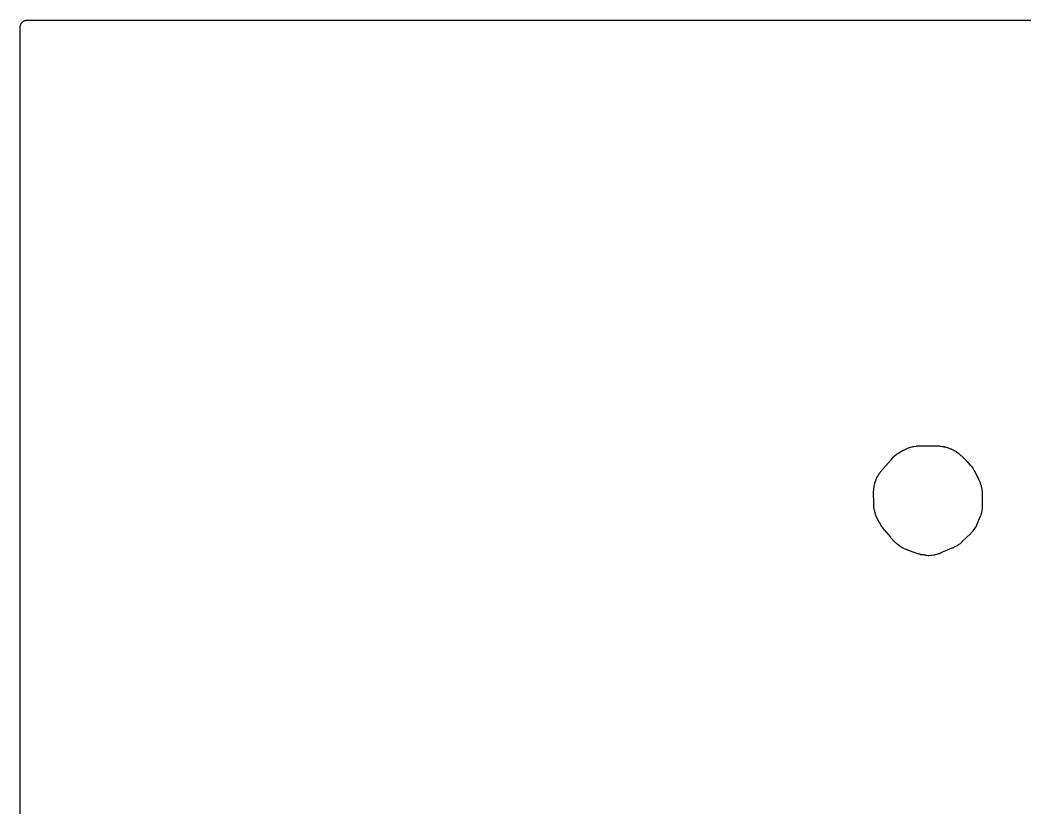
# Model space of a CAD drawing. Header units: millimetres. Extents: x 0 to 300, y 0 to 300.
# Drawn here: x -0.1 to 81.4, y 236.2 to 300.1 of the extents above; entities that cross this region are included whole.
import ezdxf

# ---------------------------------------------------------------- set-up
doc = ezdxf.new("R2010")
doc.units = ezdxf.units.MM
doc.layers.add('CUT', color=7, linetype='CONTINUOUS')

msp = doc.modelspace()

# ---------------------------------------------------------------- linework, layer by layer
at = {"layer": 'CUT'}
msp.add_lwpolyline([(-0.05, 0.57), (-0.05, 299.43), (-0.05, 299.44), (-0.04, 299.52), (-0.04, 299.55), (-0.04, 299.57), (-0.04, 299.58), (-0.03, 299.62), (-0.02, 299.62), (-0.01, 299.66), (0, 299.68), (0.01, 299.7), (0.02, 299.73), (0.02, 299.74), (0.05, 299.78), (0.08, 299.83), (0.09, 299.83), (0.13, 299.87), (0.17, 299.91), (0.17, 299.92), (0.22, 299.95), (0.26, 299.98), (0.27, 299.98), (0.3, 299.99), (0.32, 300), (0.34, 300.01), (0.38, 300.02), (0.38, 300.03), (0.42, 300.04), (0.43, 300.04), (0.45, 300.04), (0.48, 300.04), (0.56, 300.05), (0.57, 300.05), (299.43, 300.05)], dxfattribs=at)
msp.add_lwpolyline([(69.15, 260.58), (69.18, 260.39), (69.19, 260.33), (69.21, 260.25), (69.22, 260.21), (69.22, 260.18), (69.23, 260.17), (69.24, 260.14), (69.24, 260.12), (69.25, 260.09), (69.28, 260.02), (69.29, 259.97), (69.3, 259.92), (69.31, 259.91), (69.32, 259.86), (69.34, 259.81), (69.35, 259.79), (69.38, 259.75), (69.39, 259.72), (69.4, 259.7), (69.42, 259.66), (69.58, 259.36), (69.58, 259.35), (69.62, 259.31), (69.62, 259.3), (69.65, 259.25), (69.65, 259.24), (69.66, 259.23), (69.8, 259), (69.83, 258.96), (69.88, 258.89), (69.89, 258.87), (69.92, 258.82), (69.96, 258.77), (70, 258.73), (70.01, 258.71), (70.51, 258.11), (70.52, 258.1), (70.57, 258.05), (70.58, 258.02), (70.59, 258.02), (70.63, 257.98), (70.66, 257.95), (70.7, 257.91), (70.72, 257.89), (70.84, 257.77), (70.87, 257.74), (70.91, 257.7), (70.96, 257.66), (70.97, 257.65), (70.98, 257.65), (70.99, 257.65), (71.03, 257.6), (71.04, 257.59), (71.08, 257.56), (71.09, 257.56), (71.1, 257.55), (71.11, 257.54), (71.12, 257.52), (71.13, 257.52), (71.16, 257.49), (71.27, 257.41), (71.29, 257.4), (71.32, 257.38), (71.36, 257.34), (71.4, 257.33), (71.41, 257.32), (71.46, 257.29), (71.51, 257.27), (71.62, 257.21), (71.64, 257.2), (71.69, 257.18), (71.8, 257.14), (71.82, 257.13), (71.84, 257.12), (71.87, 257.11), (71.89, 257.1), (71.9, 257.1), (71.95, 257.08), (71.96, 257.08), (71.97, 257.07), (72, 257.06), (72.04, 257.04), (72.72, 256.8), (72.77, 256.79), (72.81, 256.78), (72.82, 256.78), (72.88, 256.76), (72.89, 256.76), (72.99, 256.73), (73.05, 256.72), (73.08, 256.72), (73.1, 256.71), (73.15, 256.71), (73.16, 256.71), (73.17, 256.71), (73.24, 256.7), (73.27, 256.69), (73.32, 256.68), (73.34, 256.68), (73.37, 256.67), (73.42, 256.66), (73.56, 256.65), (73.64, 256.65), (73.81, 256.66), (73.84, 256.66), (74.02, 256.68), (74.08, 256.69), (74.13, 256.71), (74.18, 256.73), (74.19, 256.73), (74.36, 256.77), (74.37, 256.77), (74.45, 256.79), (74.51, 256.81), (74.57, 256.84), (74.6, 256.85), (74.62, 256.86), (74.63, 256.87), (75.53, 257.25), (75.6, 257.27), (75.66, 257.29), (75.72, 257.33), (75.77, 257.36), (75.95, 257.46), (75.97, 257.47), (76.04, 257.52), (76.07, 257.54), (76.09, 257.55), (76.14, 257.58), (76.19, 257.62), (76.23, 257.66), (76.24, 257.67), (76.27, 257.69), (76.29, 257.72), (76.31, 257.74), (76.34, 257.76), (77.03, 258.43), (77.07, 258.47), (77.11, 258.52), (77.13, 258.55), (77.16, 258.58), (77.2, 258.62), (77.21, 258.64), (77.24, 258.67), (77.26, 258.71), (77.27, 258.72), (77.35, 258.82), (77.36, 258.83), (77.42, 258.91), (77.45, 258.96), (77.48, 259), (77.5, 259.05), (77.52, 259.11), (77.52, 259.13), (77.53, 259.16), (77.55, 259.2), (77.56, 259.21), (77.58, 259.25), (77.59, 259.29), (77.6, 259.3), (77.8, 259.77), (77.85, 259.87), (77.87, 259.93), (77.89, 259.99), (77.89, 260), (77.91, 260.05), (77.91, 260.06), (77.92, 260.09), (77.92, 260.11), (77.92, 260.12), (77.93, 260.16), (77.93, 260.17), (77.94, 260.22), (77.94, 260.26), (77.97, 260.47), (77.98, 260.52), (77.98, 260.55), (77.98, 260.56), (77.99, 260.66), (77.99, 260.7), (77.99, 261.65), (77.99, 261.72), (77.97, 261.79), (77.97, 261.8), (77.97, 261.81), (77.95, 261.95), (77.95, 261.96), (77.95, 262.03), (77.93, 262.11), (77.92, 262.15), (77.92, 262.16), (77.92, 262.19), (77.91, 262.19), (77.91, 262.21), (77.91, 262.22), (77.89, 262.27), (77.89, 262.28), (77.88, 262.31), (77.82, 262.49), (77.81, 262.52), (77.76, 262.65), (77.74, 262.7), (77.72, 262.73), (77.69, 262.8), (77.68, 262.83), (77.42, 263.35), (77.38, 263.4), (77.38, 263.41), (77.37, 263.43), (77.36, 263.44), (77.36, 263.45), (77.34, 263.48), (77.34, 263.49), (77.31, 263.54), (77.25, 263.63), (77.24, 263.64), (77.22, 263.69), (77.19, 263.74), (77.11, 263.85), (77.08, 263.89), (77.04, 263.92), (77.02, 263.94), (77.01, 263.95), (76.84, 264.15), (76.8, 264.19), (76.8, 264.2), (76.79, 264.21), (76.77, 264.24), (76.73, 264.27), (76.31, 264.68), (76.29, 264.69), (76.25, 264.73), (76.24, 264.73), (76.22, 264.75), (76.2, 264.77), (76.18, 264.79), (76.13, 264.83), (76.12, 264.84), (76.09, 264.86), (76.07, 264.87), (75.88, 265.01), (75.81, 265.06), (75.76, 265.09), (75.71, 265.12), (75.69, 265.13), (75.66, 265.15), (75.64, 265.16), (75.62, 265.17), (75.61, 265.17), (75.56, 265.2), (75.49, 265.23), (75.46, 265.25), (75.41, 265.27), (75.28, 265.32), (75.25, 265.33), (75.07, 265.39), (75.04, 265.4), (75.03, 265.4), (74.98, 265.42), (74.97, 265.42), (74.95, 265.42), (74.95, 265.43), (74.92, 265.43), (74.91, 265.43), (74.87, 265.44), (74.79, 265.46), (74.72, 265.46), (74.71, 265.46), (74.57, 265.48), (74.56, 265.48), (74.55, 265.48), (74.48, 265.5), (74.41, 265.5), (72.83, 265.5), (72.79, 265.5), (72.64, 265.49), (72.59, 265.48), (72.42, 265.45), (72.41, 265.45), (72.4, 265.45), (72.34, 265.45), (72.26, 265.43), (72.14, 265.4), (72.07, 265.38), (72.02, 265.36), (71.87, 265.3), (71.81, 265.28), (71.8, 265.27), (71.79, 265.27), (71.64, 265.19), (71.6, 265.17), (71.58, 265.16), (71.55, 265.14), (71.2, 264.94), (71.18, 264.93), (71.16, 264.92), (71.14, 264.91), (71.09, 264.88), (71.04, 264.84), (70.99, 264.8), (70.84, 264.69), (70.79, 264.64), (70.79, 264.65), (70.69, 264.56), (70.67, 264.53), (70.66, 264.52), (70.63, 264.5), (70.56, 264.42), (70.54, 264.39), (70.51, 264.35), (69.72, 263.42), (69.68, 263.36), (69.66, 263.33), (69.63, 263.3), (69.61, 263.28), (69.58, 263.24), (69.55, 263.19), (69.53, 263.17), (69.52, 263.15), (69.49, 263.11), (69.46, 263.06), (69.42, 262.98), (69.32, 262.78), (69.3, 262.74), (69.29, 262.69), (69.23, 262.5), (69.21, 262.45), (69.19, 262.35), (69.19, 262.34), (69.18, 262.31), (69.17, 262.3), (69.16, 262.24), (69.13, 262), (69.13, 261.97), (69.12, 261.8), (69.12, 261.75), (69.13, 260.84), (69.13, 260.79), (69.13, 260.74), (69.14, 260.68), (69.14, 260.67), (69.14, 260.63), (69.14, 260.62)], close=True, dxfattribs=at)

doc.saveas('drawing.dxf')
